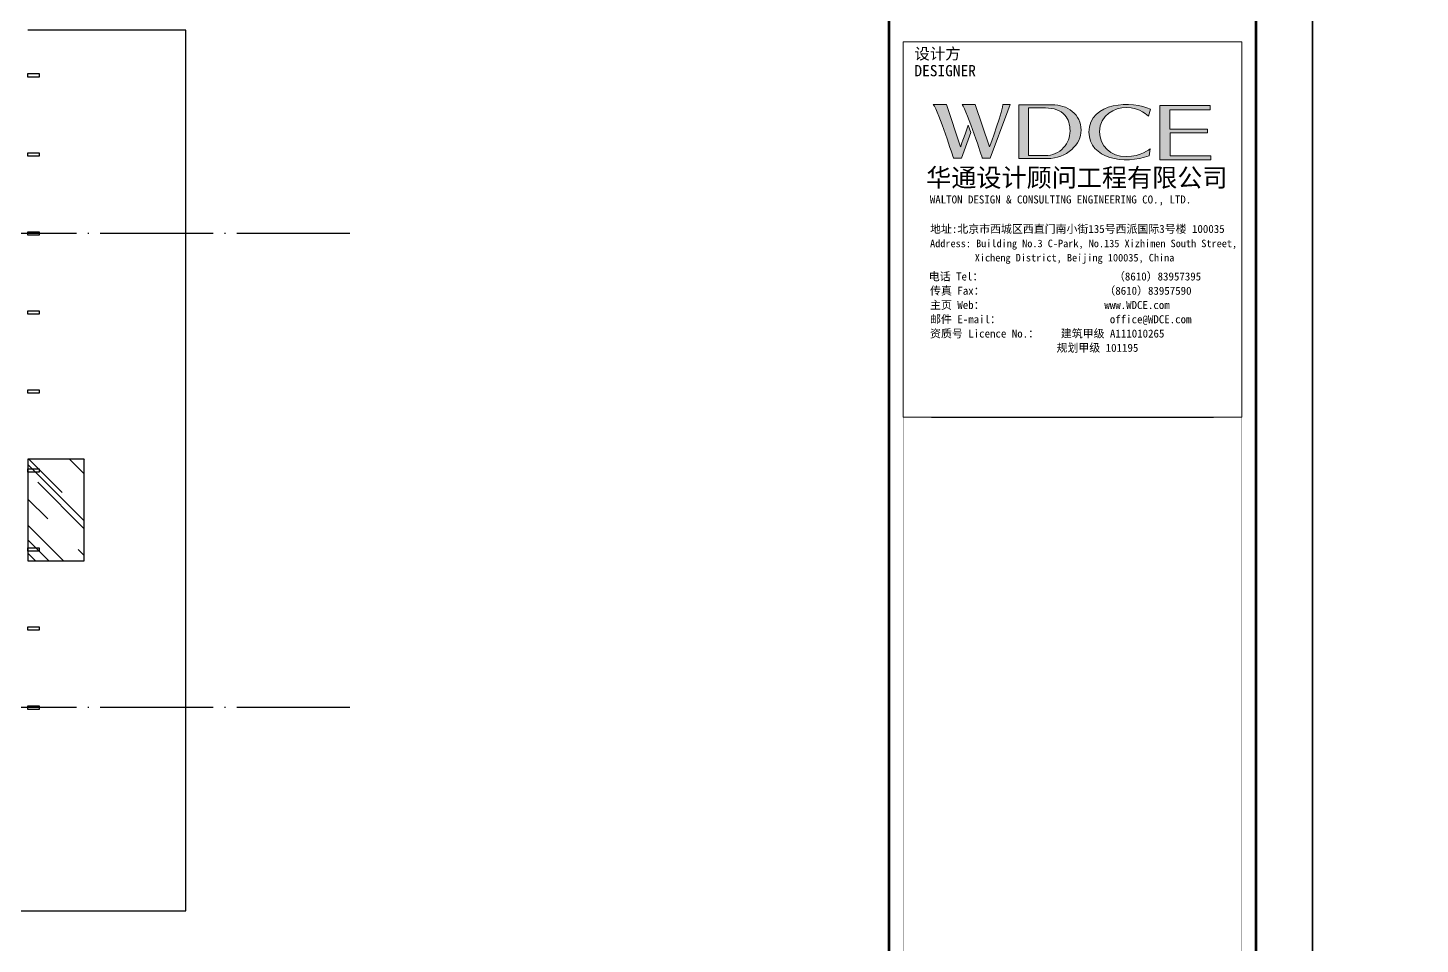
# Model space of a CAD drawing. Extents: x -292644 to 263613, y -713695 to 491457.
# Drawn here: x 154557 to 179213, y 250211 to 266441 of the extents above; entities that cross this region are included whole.
import ezdxf
from ezdxf.enums import TextEntityAlignment as Align
from ezdxf.xclip import XClip

# ---------------------------------------------------------------- set-up
doc = ezdxf.new("R2010")
doc.units = 0
doc.header["$LTSCALE"] = 1000
doc.header["$MEASUREMENT"] = 0
doc.linetypes.add('104-10 轴网$0$DOTE', pattern=[2.42, 2, -0.2, 0.02, -0.2])
doc.linetypes.add('X-104 8#10#平面_t3$0$109-34 轴网$0$L1$0$$AUDIT_BAD_LTYPE1', pattern=[0])
doc.layers.get('0').update_dxf_attribs({"linetype": 'CONTINUOUS'})
doc.layers.get('Defpoints').update_dxf_attribs({"linetype": 'CONTINUOUS'})
for name, color, linetype in [('104-10 轴网$0$A_AXIS-轴线', 36, '104-10 轴网$0$DOTE'), ('8#楼幕墙$0$A-C_玻璃幕墙', 140, 'CONTINUOUS'), ('X-104 8#10#平面_t3$0$A-C_玻璃幕墙', 140, 'CONTINUOUS'), ('X-104 8#10#平面_t3$0$A-SUR_看线', 231, 'CONTINUOUS'), ('X-104 8#10#平面_t3$0$EH_玻璃', 156, 'CONTINUOUS')]:
    doc.layers.add(name, color=color, linetype=linetype)
doc.layers.add('8#楼幕墙$0$04-不打印_辅助线', color=165, linetype='CONTINUOUS', plot=False)
doc.layers.add('X-104 8#10#平面_t3$0$04-不打印_辅助线', color=165, linetype='CONTINUOUS', plot=False)
doc.styles.add('图签信息$0$hwxh', font='STXIHEI.TTF')
doc.styles.add('图签信息$0$华文细黑', font='STXIHEI.TTF', dxfattribs={"height": 10})

# ---------------------------------------------------------------- blocks, each defined once
blk = doc.blocks.new('104-10 轴网')
at = {"layer": '104-10 轴网$0$A_AXIS-轴线', "linetype": '104-10 轴网$0$DOTE'}
for p, q in [((168930, 25200), (113930, 25200)), ((168930, 16800), (113930, 16800))]:
    blk.add_line(p, q, dxfattribs=at)
at = {"layer": 'Defpoints'}
blk.add_lwpolyline([(104380, 45500), (178480, 45500), (178480, -11900), (104380, -11900)], close=True, dxfattribs=at)
blk = doc.blocks.new('图签信息$0$logo2')
h = blk.add_hatch(color=7)
h.paths.add_polyline_path([(19.021, -7.36), (15.845, -7.36), (15.845, -3.972), (18.974, -3.972), (18.974, -4.243), (16.461, -4.243), (16.461, -5.448), (18.811, -5.448), (18.811, -5.686), (16.474, -5.686), (16.474, -7.116), (19.021, -7.116)])
edge = h.paths.add_edge_path()
edge.add_spline(control_points=[(15.259, -4.206), (15.259, -4.206), (15.127, -4.646), (15.127, -4.646), (15.127, -4.646), (14.62, -4.101), (13.734, -4.101), (13.035, -4.101), (12.071, -4.537), (12.076, -5.621), (12.08, -6.488), (12.766, -7.164), (13.734, -7.168), (14.656, -7.172), (15.227, -6.68), (15.227, -6.68), (15.227, -6.68), (15.164, -7.108), (15.164, -7.108), (13.632, -7.703), (11.417, -7.291), (11.411, -5.643), (11.404, -3.721), (14.157, -3.665), (15.259, -4.206)], knot_values=[0, 0, 0, 0, 1, 1, 1, 2, 2, 2, 3, 3, 3, 4, 4, 4, 5, 5, 5, 6, 6, 6, 7, 7, 7, 8, 8, 8, 8], degree=3, periodic=0)
edge = h.paths.add_edge_path(flags=16)
edge.add_spline(control_points=[(10.229, -5.566), (10.229, -5.16), (10.12, -4.83), (9.897, -4.576), (9.63, -4.273), (9.228, -4.122), (8.69, -4.122), (8.69, -4.122), (7.638, -4.122), (7.638, -4.122), (7.638, -4.122), (7.638, -7.098), (7.638, -7.098), (7.638, -7.098), (8.663, -7.098), (8.663, -7.098), (9.133, -7.098), (9.519, -6.934), (9.823, -6.604), (10.095, -6.309), (10.229, -5.964), (10.229, -5.566)], knot_values=[0, 0, 0, 0, 1, 1, 1, 2, 2, 2, 3, 3, 3, 4, 4, 4, 5, 5, 5, 6, 6, 6, 7, 7, 7, 7], degree=3, periodic=0)
edge = h.paths.add_edge_path()
edge.add_spline(control_points=[(10.919, -5.505), (10.919, -5.962), (10.725, -6.366), (10.336, -6.719), (9.92, -7.098), (9.414, -7.288), (8.817, -7.288), (8.817, -7.288), (7.028, -7.288), (7.028, -7.288), (7.028, -7.288), (7.028, -3.925), (7.028, -3.925), (7.028, -3.925), (9.095, -3.925), (9.095, -3.925), (9.593, -3.925), (10.015, -4.063), (10.363, -4.34), (10.733, -4.637), (10.919, -5.026), (10.919, -5.505)], knot_values=[0, 0, 0, 0, 1, 1, 1, 2, 2, 2, 3, 3, 3, 4, 4, 4, 5, 5, 5, 6, 6, 6, 7, 7, 7, 7], degree=3, periodic=0)
at = {"lineweight": 0}
blk.add_lwpolyline([(19.021, -7.36), (15.845, -7.36), (15.845, -3.972), (18.974, -3.972), (18.974, -4.243), (16.461, -4.243), (16.461, -5.448), (18.811, -5.448), (18.811, -5.686), (16.474, -5.686), (16.474, -7.116), (19.021, -7.116), (19.021, -7.36)], dxfattribs=at)
for points, knots in [([(10.919, -5.505), (10.919, -5.962), (10.725, -6.366), (10.336, -6.719), (9.92, -7.098), (9.414, -7.288), (8.817, -7.288), (8.817, -7.288), (7.028, -7.288), (7.028, -7.288), (7.028, -7.288), (7.028, -3.925), (7.028, -3.925), (7.028, -3.925), (9.095, -3.925), (9.095, -3.925), (9.593, -3.925), (10.015, -4.063), (10.363, -4.34), (10.733, -4.637), (10.919, -5.026), (10.919, -5.505)], [0, 0, 0, 0, 1, 1, 1, 2, 2, 2, 3, 3, 3, 4, 4, 4, 5, 5, 5, 6, 6, 6, 7, 7, 7, 7]), ([(10.229, -5.566), (10.229, -5.16), (10.12, -4.83), (9.897, -4.576), (9.63, -4.273), (9.228, -4.122), (8.69, -4.122), (8.69, -4.122), (7.638, -4.122), (7.638, -4.122), (7.638, -4.122), (7.638, -7.098), (7.638, -7.098), (7.638, -7.098), (8.663, -7.098), (8.663, -7.098), (9.133, -7.098), (9.519, -6.934), (9.823, -6.604), (10.095, -6.309), (10.229, -5.964), (10.229, -5.566)], [0, 0, 0, 0, 1, 1, 1, 2, 2, 2, 3, 3, 3, 4, 4, 4, 5, 5, 5, 6, 6, 6, 7, 7, 7, 7]), ([(15.259, -4.206), (15.259, -4.206), (15.127, -4.646), (15.127, -4.646), (15.127, -4.646), (14.62, -4.101), (13.734, -4.101), (13.035, -4.101), (12.071, -4.537), (12.076, -5.621), (12.08, -6.488), (12.766, -7.164), (13.734, -7.168), (14.656, -7.172), (15.227, -6.68), (15.227, -6.68), (15.227, -6.68), (15.164, -7.108), (15.164, -7.108), (13.632, -7.703), (11.417, -7.291), (11.411, -5.643), (11.404, -3.721), (14.157, -3.665), (15.259, -4.206)], [0, 0, 0, 0, 1, 1, 1, 2, 2, 2, 3, 3, 3, 4, 4, 4, 5, 5, 5, 6, 6, 6, 7, 7, 7, 8, 8, 8, 8])]:
    blk.add_open_spline(points, degree=3, knots=knots, dxfattribs=at)
blk = doc.blocks.new('图签信息$0$logo1')
h = blk.add_hatch(color=8)
edge = h.paths.add_edge_path()
edge.add_spline(control_points=[(3.863, -5.205), (3.635, -5.88), (3.386, -6.562), (3.386, -6.562), (3.386, -6.562), (2.503, -3.908), (2.503, -3.908), (2.503, -3.908), (1.802, -3.905), (1.687, -3.908), (2.021, -4.386), (2.952, -7.271), (2.952, -7.271), (2.952, -7.271), (3.437, -7.271), (3.437, -7.271), (3.437, -7.271), (4.032, -5.659), (4.032, -5.659), (4.032, -5.659), (3.863, -5.205), (3.863, -5.205)], knot_values=[0, 0, 0, 0, 1, 1, 1, 2, 2, 2, 3, 3, 3, 4, 4, 4, 5, 5, 5, 6, 6, 6, 7, 7, 7, 7], degree=3, periodic=0)
h = blk.add_hatch(color=7)
edge = h.paths.add_edge_path()
edge.add_spline(control_points=[(6.038, -3.908), (6.09, -4.101), (5.198, -6.562), (5.198, -6.562), (5.198, -6.562), (4.302, -3.908), (4.302, -3.908), (4.302, -3.908), (3.6, -3.905), (3.486, -3.908), (3.821, -4.386), (4.751, -7.271), (4.751, -7.271), (4.751, -7.271), (5.236, -7.271), (5.236, -7.271), (5.236, -7.271), (6.333, -4.3), (6.333, -4.3), (6.333, -4.3), (6.482, -3.908), (6.482, -3.908), (6.482, -3.908), (6.214, -3.914), (6.038, -3.908)], knot_values=[0, 0, 0, 0, 1, 1, 1, 2, 2, 2, 3, 3, 3, 4, 4, 4, 5, 5, 5, 6, 6, 6, 7, 7, 7, 8, 8, 8, 8], degree=3, periodic=0)
at = {"color": 8, "lineweight": 0}
blk.add_open_spline([(3.863, -5.205), (3.635, -5.88), (3.386, -6.562), (3.386, -6.562), (3.386, -6.562), (2.503, -3.908), (2.503, -3.908), (2.503, -3.908), (1.802, -3.905), (1.687, -3.908), (2.021, -4.386), (2.952, -7.271), (2.952, -7.271), (2.952, -7.271), (3.437, -7.271), (3.437, -7.271), (3.437, -7.271), (4.032, -5.659), (4.032, -5.659), (4.032, -5.659), (3.863, -5.205), (3.863, -5.205)], degree=3, knots=[0, 0, 0, 0, 1, 1, 1, 2, 2, 2, 3, 3, 3, 4, 4, 4, 5, 5, 5, 6, 6, 6, 7, 7, 7, 7], dxfattribs=at)
at = {"lineweight": 0}
blk.add_open_spline([(6.038, -3.908), (6.09, -4.101), (5.198, -6.562), (5.198, -6.562), (5.198, -6.562), (4.302, -3.908), (4.302, -3.908), (4.302, -3.908), (3.6, -3.905), (3.486, -3.908), (3.821, -4.386), (4.751, -7.271), (4.751, -7.271), (4.751, -7.271), (5.236, -7.271), (5.236, -7.271), (5.236, -7.271), (6.333, -4.3), (6.333, -4.3), (6.333, -4.3), (6.482, -3.908), (6.482, -3.908), (6.482, -3.908), (6.214, -3.914), (6.038, -3.908)], degree=3, knots=[0, 0, 0, 0, 1, 1, 1, 2, 2, 2, 3, 3, 3, 4, 4, 4, 5, 5, 5, 6, 6, 6, 7, 7, 7, 8, 8, 8, 8], dxfattribs=at)
blk.add_blockref('图签信息$0$logo2', (0, 0))
blk = doc.blocks.new('图签信息$0$时间-logo')
at = {"layer": 'Defpoints', "lineweight": 0}
blk.add_lwpolyline([(0, -23.457), (-21.166, -23.457), (-21.166, 0), (0, 0), (0, -23.457)], dxfattribs=at)
blk.add_blockref('图签信息$0$logo1', (-20.967, 0))
at = {"style": '图签信息$0$hwxh'}
for s, height, p in [('华通设计顾问工程有限公司 ', 1.15, (-19.726, -9.054)), ('WALTON DESIGN & CONSULTING ENGINEERING CO., LTD.', 0.5, (-19.497, -10.096)), ('地址:北京市西城区西直门南小街135号西派国际3号楼 100035', 0.5, (-19.485, -11.936)), ('Address: Building No.3 C-Park, No.135 Xizhimen South Street, ', 0.47, (-19.485, -12.827)), ('Xicheng District, Beijing 100035, China ', 0.47, (-16.691, -13.718)), ('电话 Tel：                        （8610）83957395 ', 0.5, (-19.564, -14.906)), ('传真 Fax：                      （8610）83957590 ', 0.5, (-19.485, -15.798)), ('主页 Web：                      www.WDCE.com ', 0.5, (-19.485, -16.689)), ('邮件 E-mail：                    office@WDCE.com ', 0.5, (-19.485, -17.58)), ('资质号 Licence No.：    建筑甲级 A111010265 ', 0.5, (-19.485, -18.472)), ('   规划甲级 101195', 0.5, (-12.602, -19.363))]:
    blk.add_text(s, height=height, dxfattribs=at).set_placement(p)
blk = doc.blocks.new('图签信息')
at = {"const_width": 0.5}
blk.add_lwpolyline([(-65, 0), (0, 0), (0, 500.5), (-65, 500.5)], close=True, dxfattribs=at)
at = {"const_width": 0.05}
for points in [[(-62.5, 404.92), (-62.5, 227.83)], [(-62.5, 404.92), (-2.5, 404.92)], [(-62.5, 227.83), (-2.5, 227.83), (-2.5, 404.92)], [(-57.5, 338.36), (-7.5, 338.36)], [(-57.5, 288.83), (-7.5, 288.83)]]:
    blk.add_lwpolyline(points, dxfattribs=at)
at = {"ltscale": 0.001, "xscale": 2.834689937531525, "yscale": 2.834689937531525, "zscale": 2.834689937531525}
blk.add_blockref('图签信息$0$时间-logo', (-2.5, 404.92), dxfattribs=at)
at = {"style": '图签信息$0$华文细黑'}
for s, p in [('设计方', (-60.5, 403.83)), ('DESIGNER', (-60.5, 400.83))]:
    blk.add_text(s, height=2, dxfattribs=at).set_placement(p, align=Align.TOP_LEFT)
blk = doc.blocks.new('图签-A1')
at = {"color": 2}
blk.add_blockref('图签信息', (0, 0), dxfattribs=at)
blk = doc.blocks.new('图框-A1')
for points, const_width in [([(0, 0), (841, 0), (841, 594), (0, 594)], 0.05), ([(766, 584), (25, 584), (25, 10), (766, 10)], 0.5)]:
    blk.add_lwpolyline(points, close=True, dxfattribs=dict(const_width=const_width))
at = {"const_width": 0.05}
blk.add_lwpolyline([(841, 297), (839, 297)], dxfattribs=at)
blk = doc.blocks.new('X-104 8#10#平面_t3$0$fdghdgfh')
at = {"layer": 'X-104 8#10#平面_t3$0$EH_玻璃'}
h = blk.add_hatch(dxfattribs=at)
h.set_pattern_fill('AR-RROOF', color=256, scale=600, angle=135)
h.set_pattern_definition([(135, (42800, -184500), (-1724.2092, 646.5784), [11430, -1524, 3810, -762]), (135, (41814, -184052.8), (-177.809, -1255.44), [2286, -251.46, 4572, -571.5]), (135, (42072.6, -184688.6), (-3162.8462, 2440.8336), [6096, -1066.8, 3048, -762])])
h.paths.add_polyline_path([(-1000, 900), (-1000, -900), (0, -900), (0, 900)])
at = {"layer": 'X-104 8#10#平面_t3$0$A-C_玻璃幕墙'}
blk.add_lwpolyline([(-1000, 900), (-1000, -900), (0, -900), (0, 900)], close=True, dxfattribs=at)
blk = doc.blocks.new('8#楼幕墙')
at = {"layer": '8#楼幕墙$0$04-不打印_辅助线'}
blk.add_lwpolyline([(-18550, 224700), (65550, 224700), (65550, 284100), (-18550, 284100)], close=True, dxfattribs=at)
at = {"layer": '8#楼幕墙$0$A-C_玻璃幕墙'}
for points in [[(42800, 265570), (42800, 265630), (43000, 265630), (43000, 265570)], [(42800, 264170), (42800, 264230), (43000, 264230), (43000, 264170)], [(42800, 262770), (42800, 262830), (43000, 262830), (43000, 262770)], [(42800, 261370), (42800, 261430), (43000, 261430), (43000, 261370)], [(42800, 259970), (42800, 260030), (43000, 260030), (43000, 259970)], [(42800, 258570), (42800, 258630), (43000, 258630), (43000, 258570)], [(42800, 257170), (42800, 257230), (43000, 257230), (43000, 257170)], [(42800, 255770), (42800, 255830), (43000, 255830), (43000, 255770)], [(42800, 254370), (42800, 254430), (43000, 254430), (43000, 254370)]]:
    blk.add_lwpolyline(points, close=True, dxfattribs=at)
blk = doc.blocks.new('X-104 8#10#平面_t3')
at = {"linetype": 'X-104 8#10#平面_t3$0$109-34 轴网$0$L1$0$$AUDIT_BAD_LTYPE1'}
blk.add_lwpolyline([(177307, 284100), (177307, 224700), (93207, 224700), (93207, 284100)], close=True, dxfattribs=at)
at = {"layer": 'X-104 8#10#平面_t3$0$04-不打印_辅助线', "linetype": 'X-104 8#10#平面_t3$0$109-34 轴网$0$L1$0$$AUDIT_BAD_LTYPE1'}
blk.add_lwpolyline([(177307, 224700), (93207, 224700), (93207, 284100), (177307, 284100)], close=True, dxfattribs=at)
at = {"layer": 'X-104 8#10#平面_t3$0$04-不打印_辅助线'}
blk.add_lwpolyline([(177307, 224700), (261407, 224700), (261407, 284100), (177307, 284100)], close=True, dxfattribs=at)
at = {"layer": 'X-104 8#10#平面_t3$0$A-SUR_看线'}
blk.add_lwpolyline([(144557, 253600), (144557, 250800), (157357, 250800), (157357, 266400), (154557, 266400)], dxfattribs=at)
at = {"xscale": 100, "yscale": 100, "zscale": 100}
for name, p in [('图框-A1', (93207, 224700)), ('图签-A1', (176307, 225700))]:
    blk.add_blockref(name, p, dxfattribs=at)
at = {"linetype": 'X-104 8#10#平面_t3$0$109-34 轴网$0$L1$0$$AUDIT_BAD_LTYPE1'}
ref = blk.add_blockref('8#楼幕墙', (111757, 0), dxfattribs=at)
XClip(ref).set_block_clipping_path([(-18549.9999999995, -12899.9999999999), (65550.0000000003, 284100.0000000003)])
ref = blk.add_blockref('104-10 轴网', (-8673, 237600), dxfattribs=at)
XClip(ref).set_block_clipping_path([(104379.5977508624, -11900), (178479.5977508624, 45500)])
at = {"linetype": 'X-104 8#10#平面_t3$0$109-34 轴网$0$L1$0$$AUDIT_BAD_LTYPE1', "rotation": 180}
blk.add_blockref('X-104 8#10#平面_t3$0$fdghdgfh', (154557, 257900), dxfattribs=at)

msp = doc.modelspace()

# ---------------------------------------------------------------- block references
msp.add_blockref('X-104 8#10#平面_t3', (0, 0))

doc.saveas('drawing.dxf')
